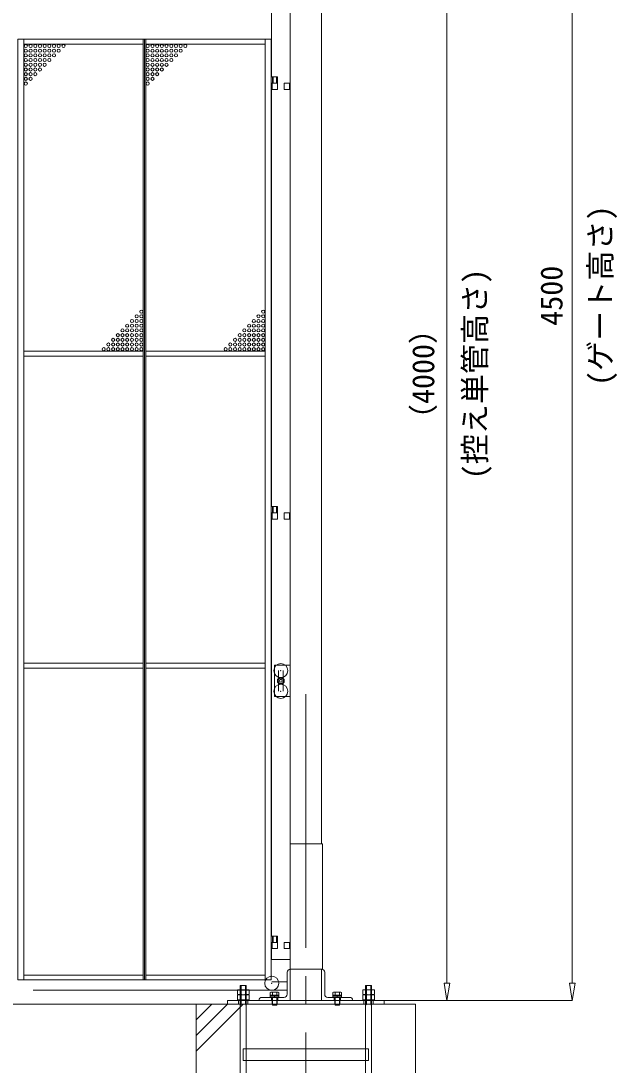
# Model space of a CAD drawing. Units: millimetres, scale not verified. Extents: x -10062 to 10062, y -16938 to 16938.
# Drawn here: x -2422 to -519, y 6018 to 9352 of the extents above; entities that cross this region are included whole.
import ezdxf
from ezdxf.enums import TextEntityAlignment as Align

# ---------------------------------------------------------------- set-up
doc = ezdxf.new("R2010")
doc.units = ezdxf.units.MM
doc.header["$LTSCALE"] = 90
doc.header["$PDMODE"] = 32
doc.header["$PDSIZE"] = 45
for name, pattern in [('CHAIN2', [12, 9, -1, 1, -1]), ('DASHED1', [1.8, 1.2, -0.6]), ('DOUBLE_CHAIN2', [12.8, 9, -1, 0.6, -0.6, 0.6, -1])]:
    doc.linetypes.add(name, pattern=pattern)
for name, color, linetype, lineweight in [('0-2_ACCG-3018', 134, 'Continuous', 18), ('0-5_ﾍﾞｰｽﾗｲﾝ', 134, 'Continuous', 18), ('0-6_ﾎﾞﾙﾄ類', 134, 'Continuous', 18), ('0-8_ﾜｲﾔｰﾛｰﾌﾟ', 134, 'DOUBLE_CHAIN2', 18), ('0-9_基礎工事用PCA小', 134, 'Continuous', 18), ('0-C_寸法', 134, 'Continuous', 18), ('0-D_側固定棒', 134, 'Continuous', 18), ('1-6_通芯', 134, 'CHAIN2', 18), ('1-9_標準ﾊﾟﾈﾙ', 134, 'Continuous', 18), ('1-A_標準柱', 134, 'Continuous', 18)]:
    doc.layers.add(name, color=color, linetype=linetype, lineweight=lineweight)
doc.styles.add('ＭＳ ゴシック', font='')
doc.styles.get('ＭＳ ゴシック').set_extended_font_data('MS Gothic')

msp = doc.modelspace()

# ---------------------------------------------------------------- linework, layer by layer
at = {"layer": '0-2_ACCG-3018'}
for centre in [(-2406.25, 9271.56), (-2391.25, 9271.56), (-2376.25, 9271.56), (-2361.25, 9271.56), (-2346.25, 9271.56), (-2331.25, 9271.56), (-2316.25, 9271.56), (-2301.25, 9271.56), (-2286.25, 9271.56), (-2017.25, 9271.56), (-2002.25, 9271.56), (-1987.25, 9271.56), (-1972.25, 9271.56), (-1957.25, 9271.56), (-1942.25, 9271.56), (-1927.25, 9271.56), (-1912.25, 9271.56), (-1897.25, 9271.56), (-2406.25, 9256.56), (-2406.25, 9241.56), (-2391.25, 9256.56), (-2391.25, 9241.56), (-2376.25, 9256.56), (-2376.25, 9241.56), (-2361.25, 9256.56), (-2361.25, 9241.56), (-2346.25, 9256.56), (-2346.25, 9241.56), (-2331.25, 9256.56), (-2331.25, 9241.56), (-2316.25, 9256.56), (-2316.25, 9241.56), (-2301.25, 9256.56), (-2017.25, 9256.56), (-2017.25, 9241.56), (-2002.25, 9256.56), (-2002.25, 9241.56), (-1987.25, 9256.56), (-1987.25, 9241.56), (-1972.25, 9256.56), (-1972.25, 9241.56), (-1957.25, 9256.56), (-1957.25, 9241.56), (-1942.25, 9256.56), (-1942.25, 9241.56), (-1927.25, 9256.56), (-1927.25, 9241.56), (-1912.25, 9256.56), (-2406.25, 9226.56), (-2406.25, 9211.56), (-2406.25, 9196.56), (-2391.25, 9226.56), (-2391.25, 9211.56), (-2391.25, 9196.56), (-2376.25, 9226.56), (-2376.25, 9211.56), (-2376.25, 9196.56), (-2361.25, 9226.56), (-2361.25, 9211.56), (-2361.25, 9196.56), (-2346.25, 9226.56), (-2346.25, 9211.56), (-2331.25, 9226.56), (-2017.25, 9226.56), (-2017.25, 9211.56), (-2017.25, 9196.56), (-2002.25, 9226.56), (-2002.25, 9211.56), (-2002.25, 9196.56), (-1987.25, 9226.56), (-1987.25, 9211.56), (-1987.25, 9196.56), (-1972.25, 9226.56), (-1972.25, 9211.56), (-1972.25, 9196.56), (-1957.25, 9226.56), (-1957.25, 9211.56), (-1942.25, 9226.56), (-2406.25, 9181.56), (-2406.25, 9166.56), (-2391.25, 9181.56), (-2391.25, 9166.56), (-2376.25, 9181.56), (-2017.25, 9181.56), (-2017.25, 9166.56), (-2002.25, 9181.56), (-2002.25, 9166.56), (-1987.25, 9181.56), (-2406.25, 9151.56), (-2017.25, 9151.56), (-2052.75, 8408.56), (-2037.75, 8423.56), (-2037.75, 8408.56), (-1663.75, 8408.56), (-1648.75, 8423.56), (-1648.75, 8408.56), (-2097.75, 8363.56), (-2082.75, 8378.56), (-2082.75, 8363.56), (-2067.75, 8393.56), (-2067.75, 8378.56), (-2067.75, 8363.56), (-2052.75, 8393.56), (-2052.75, 8378.56), (-2052.75, 8363.56), (-2037.75, 8393.56), (-2037.75, 8378.56), (-2037.75, 8363.56), (-1708.75, 8363.56), (-1693.75, 8378.56), (-1693.75, 8363.56), (-1678.75, 8393.56), (-1678.75, 8378.56), (-1678.75, 8363.56), (-1663.75, 8393.56), (-1663.75, 8378.56), (-1663.75, 8363.56), (-1648.75, 8393.56), (-1648.75, 8378.56), (-1648.75, 8363.56), (-2127.75, 8333.56), (-2112.75, 8348.56), (-2112.75, 8333.56), (-2097.75, 8348.56), (-2097.75, 8333.56), (-2082.75, 8348.56), (-2082.75, 8333.56), (-2067.75, 8348.56), (-2067.75, 8333.56), (-2052.75, 8348.56), (-2052.75, 8333.56), (-2037.75, 8348.56), (-2037.75, 8333.56), (-1738.75, 8333.56), (-1723.75, 8348.56), (-1723.75, 8333.56), (-1708.75, 8348.56), (-1708.75, 8333.56), (-1693.75, 8348.56), (-1693.75, 8333.56), (-1678.75, 8348.56), (-1678.75, 8333.56), (-1663.75, 8348.56), (-1663.75, 8333.56), (-1648.75, 8348.56), (-1648.75, 8333.56), (-2157.75, 8303.56), (-2142.75, 8318.56), (-2142.75, 8303.56), (-2127.75, 8318.56), (-2127.75, 8303.56), (-2112.75, 8318.56), (-2112.75, 8303.56), (-2097.75, 8318.56), (-2097.75, 8303.56), (-2082.75, 8318.56), (-2082.75, 8303.56), (-2067.75, 8318.56), (-2067.75, 8303.56), (-2052.75, 8318.56), (-2052.75, 8303.56), (-2037.75, 8318.56), (-2037.75, 8303.56), (-1768.75, 8303.56), (-1753.75, 8318.56), (-1753.75, 8303.56), (-1738.75, 8318.56), (-1738.75, 8303.56), (-1723.75, 8318.56), (-1723.75, 8303.56), (-1708.75, 8318.56), (-1708.75, 8303.56), (-1693.75, 8318.56), (-1693.75, 8303.56), (-1678.75, 8318.56), (-1678.75, 8303.56), (-1663.75, 8318.56), (-1663.75, 8303.56), (-1648.75, 8318.56), (-1648.75, 8303.56)]:
    msp.add_circle(centre, 5, dxfattribs=at)
at = {"layer": '0-5_ﾍﾞｰｽﾗｲﾝ'}
for p, q in [((-6974.01, 6212.5), (-1162.5, 6212.5)), ((-1262.5, 6224.5), (-662.5, 6224.5))]:
    msp.add_line(p, q, dxfattribs=at)
at = {"layer": '0-6_ﾎﾞﾙﾄ類'}
for p, q in [((-1722.02, 6244.53), (-1722.02, 6259.1)), ((-1722.02, 6241.67), (-1722.02, 6227.1)), ((-1702.97, 6244.53), (-1702.97, 6259.1)), ((-1702.97, 6241.67), (-1702.97, 6227.1)), ((-1624.34, 6251.5), (-1626.16, 6250.45)), ((-1626.16, 6250.45), (-1626.16, 6241.7)), ((-1626.16, 6241.7), (-1598.83, 6241.7)), ((-1624.34, 6251.5), (-1600.67, 6251.5)), ((-1623.74, 6241.5), (-1601.25, 6241.5)), ((-1620.5, 6212.5), (-1620.5, 6234.5)), ((-1619.33, 6250.45), (-1619.33, 6241.7)), ((-1619.27, 6209.7), (-1619.27, 6234.5)), ((-1613.7, 6238.5), (-1612.62, 6234.5)), ((-1612.38, 6238.5), (-1611.31, 6234.5)), ((-1605.66, 6250.45), (-1605.66, 6241.7)), ((-1604.5, 6212.5), (-1604.5, 6234.5)), ((-1600.67, 6251.5), (-1598.83, 6250.45)), ((-1598.83, 6250.45), (-1598.83, 6241.7)), ((-1424.33, 6251.5), (-1426.17, 6250.45)), ((-1426.17, 6250.45), (-1426.17, 6241.7)), ((-1426.17, 6241.7), (-1398.83, 6241.7)), ((-1424.33, 6251.5), (-1400.66, 6251.5)), ((-1423.75, 6241.5), (-1401.25, 6241.5)), ((-1420.5, 6212.5), (-1420.5, 6234.5)), ((-1419.34, 6250.45), (-1419.34, 6241.7)), ((-1419.27, 6209.7), (-1419.27, 6234.5)), ((-1413.69, 6238.5), (-1412.62, 6234.5)), ((-1412.38, 6238.5), (-1411.31, 6234.5)), ((-1405.66, 6250.45), (-1405.66, 6241.7)), ((-1404.5, 6212.5), (-1404.5, 6234.5)), ((-1400.66, 6251.5), (-1398.83, 6250.45)), ((-1398.83, 6250.45), (-1398.83, 6241.7)), ((-1322.03, 6244.53), (-1322.03, 6259.1)), ((-1322.03, 6241.67), (-1322.03, 6227.1)), ((-1302.97, 6244.53), (-1302.97, 6259.1)), ((-1302.97, 6241.67), (-1302.97, 6227.1)), ((-1620.5, 6212.5), (-1619.27, 6209.7)), ((-1420.5, 6212.5), (-1419.27, 6209.7))]:
    msp.add_line(p, q, dxfattribs=at)
for points in [[(-1730.98, 6244.53), (-1730.98, 6259.1), (-1694.03, 6259.1), (-1694.03, 6244.53), (-1696.5, 6243.1), (-1728.5, 6243.1)], [(-1730.98, 6241.67), (-1730.98, 6227.1), (-1694.03, 6227.1), (-1694.03, 6241.67), (-1696.5, 6243.1), (-1728.5, 6243.1)], [(-1598.5, 6241.5), (-1598.5, 6238.5), (-1626.5, 6238.5), (-1626.5, 6241.5)], [(-1626.5, 6238.5), (-1598.5, 6238.5), (-1598.5, 6234.5), (-1626.5, 6234.5)], [(-1398.5, 6241.5), (-1398.5, 6238.5), (-1426.5, 6238.5), (-1426.5, 6241.5)], [(-1426.5, 6238.5), (-1398.5, 6238.5), (-1398.5, 6234.5), (-1426.5, 6234.5)], [(-1330.97, 6244.53), (-1330.97, 6259.1), (-1294.03, 6259.1), (-1294.03, 6244.53), (-1296.49, 6243.1), (-1328.5, 6243.1)], [(-1330.97, 6241.67), (-1330.97, 6227.1), (-1294.03, 6227.1), (-1294.03, 6241.67), (-1296.49, 6243.1), (-1328.5, 6243.1)], [(-1730.5, 6227.1), (-1694.5, 6227.1), (-1694.5, 6224.5), (-1730.5, 6224.5)], [(-1330.5, 6227.1), (-1294.5, 6227.1), (-1294.5, 6224.5), (-1330.5, 6224.5)]]:
    msp.add_lwpolyline(points, close=True, dxfattribs=at)
for points in [[(-1619.27, 6209.7), (-1605.73, 6209.7), (-1605.73, 6234.5)], [(-1419.27, 6209.7), (-1405.73, 6209.7), (-1405.73, 6234.5)], [(-1620.5, 6212.5), (-1604.5, 6212.5), (-1605.73, 6209.7)], [(-1420.5, 6212.5), (-1404.5, 6212.5), (-1405.73, 6209.7)]]:
    msp.add_lwpolyline(points, dxfattribs=at)
for centre, radius, start, end in [((-1726.5, 6252.28), 8.96, 240.0064, 300.0064), ((-1726.5, 6233.92), 8.96, 60.0064, 120.0064), ((-1712.5, 6210.65), 32.45, 72.93497, 107.07105), ((-1712.5, 6275.56), 32.45, 252.93497, 287.07105), ((-1698.5, 6252.27), 8.95, 239.98131, 300.0315), ((-1698.5, 6233.93), 8.95, 59.98131, 120.0315), ((-1622.74, 6245.45), 6.05, 55.616, 124.384), ((-1623.74, 6241.7), 0.198, 180, 270), ((-1612.5, 6228.89), 22.62, 72.412, 107.588), ((-1602.25, 6245.45), 6.05, 55.616, 124.384), ((-1601.25, 6241.7), 0.198, 270, 0), ((-1422.75, 6245.45), 6.05, 55.616, 124.384), ((-1423.75, 6241.7), 0.198, 180, 270), ((-1412.5, 6228.89), 22.62, 72.412, 107.588), ((-1402.25, 6245.45), 6.05, 55.616, 124.384), ((-1401.25, 6241.7), 0.198, 270, 0), ((-1326.5, 6252.28), 8.96, 240.0064, 300.0064), ((-1326.5, 6233.92), 8.96, 60.0064, 120.0064), ((-1312.5, 6210.65), 32.45, 72.93497, 107.07105), ((-1312.5, 6275.56), 32.45, 252.93497, 287.07105), ((-1298.5, 6252.27), 8.95, 239.98131, 300.0315), ((-1298.5, 6233.93), 8.95, 59.98131, 120.0315)]:
    msp.add_arc(centre, radius, start, end, dxfattribs=at)
at = {"layer": '0-8_ﾜｲﾔｰﾛｰﾌﾟ'}
msp.add_line((-1572.5, 6257.5), (-5152.5, 6257.5), dxfattribs=at)
at = {"layer": '0-9_基礎工事用PCA小'}
for p, q in [((-1862.5, 6062.5), (-1712.5, 6212.5)), ((-1862.5, 6112.5), (-1762.5, 6212.5)), ((-1862.5, 6162.5), (-1812.5, 6212.5)), ((-1722.02, 6212.5), (-1702.97, 6212.5)), ((-1302.97, 6212.5), (-1322.03, 6212.5)), ((-1702.97, 6032.5), (-1702.97, 5870.5)), ((-1322.03, 6032.5), (-1322.03, 5870.5))]:
    msp.add_line(p, q, dxfattribs=at)
at = {"layer": '0-9_基礎工事用PCA小', "linetype": 'DASHED1'}
for p, q in [((-1727.19, 6224.5), (-1727.19, 6212.5)), ((-1697.5, 6224.5), (-1697.5, 6212.5)), ((-1620.5, 6224.5), (-1620.5, 6212.5)), ((-1604.5, 6224.5), (-1604.5, 6212.5)), ((-1420.5, 6224.5), (-1420.5, 6212.5)), ((-1404.5, 6224.5), (-1404.5, 6212.5)), ((-1327.5, 6224.5), (-1327.5, 6212.5)), ((-1297.5, 6224.5), (-1297.5, 6212.5)), ((-1702.97, 6070.5), (-1702.97, 6032.5)), ((-1322.03, 6070.5), (-1322.03, 6032.5))]:
    msp.add_line(p, q, dxfattribs=at)
at = {"layer": '0-9_基礎工事用PCA小'}
for points in [[(-1722.02, 5695.55), (-1722.02, 6272.5), (-1702.97, 6272.5), (-1702.97, 6070.5)], [(-1722.02, 6210), (-1719.52, 6212.5), (-1719.52, 6272.5), (-1705.47, 6272.5), (-1705.47, 6212.5), (-1702.97, 6210)], [(-1302.97, 5695.55), (-1302.97, 6272.5), (-1322.03, 6272.5), (-1322.03, 6070.5)], [(-1302.97, 6210), (-1305.48, 6212.5), (-1305.48, 6272.5), (-1319.53, 6272.5), (-1319.53, 6212.5), (-1322.03, 6210)]]:
    msp.add_lwpolyline(points, dxfattribs=at)
for points in [[(-1862.5, 5312.5), (-1162.5, 5312.5), (-1162.5, 6212.5), (-1862.5, 6212.5)], [(-1762.5, 6212.5), (-1262.5, 6212.5), (-1262.5, 6224.5), (-1762.5, 6224.5)], [(-1712.5, 6070.5), (-1312.5, 6070.5), (-1312.5, 6032.5), (-1712.5, 6032.5)]]:
    msp.add_lwpolyline(points, close=True, dxfattribs=at)
at = {"layer": '0-C_寸法'}
for p, q in [((-662.5, 10669.5), (-662.5, 6279.5)), ((-1062.5, 10169.5), (-1062.5, 6279.5)), ((-1071.67, 6279.5), (-1062.5, 6224.5)), ((-1071.67, 6279.5), (-1053.33, 6279.5)), ((-1062.5, 6224.5), (-1053.33, 6279.5)), ((-671.67, 6279.5), (-662.5, 6224.5)), ((-671.67, 6279.5), (-653.34, 6279.5)), ((-662.5, 6224.5), (-653.34, 6279.5)), ((-1461.5, 6224.5), (-661.5, 6224.5)), ((-1373.04, 6224.5), (-1061.5, 6224.5))]:
    msp.add_line(p, q, dxfattribs=at)
at = {"layer": '0-D_側固定棒'}
for p, q in [((-1622.5, 7801.56), (-1622.5, 9153.06)), ((-1622.5, 6430.06), (-1622.5, 7781.56))]:
    msp.add_line(p, q, dxfattribs=at)
msp.add_lwpolyline([(-1622.5, 9173.06), (-1622.5, 10025.06), (-1562.5, 10025.06), (-1562.5, 6355.06), (-1622.5, 6355.06), (-1622.5, 6410.06)], dxfattribs=at)
for points in [[(-1602.85, 9133.06), (-1620.15, 9133.06), (-1620.15, 9153.06), (-1602.85, 9153.06)], [(-1564.85, 9133.06), (-1582.15, 9133.06), (-1582.15, 9153.06), (-1564.85, 9153.06)], [(-1602.85, 7761.56), (-1620.15, 7761.56), (-1620.15, 7781.56), (-1602.85, 7781.56)], [(-1564.85, 7761.56), (-1582.15, 7761.56), (-1582.15, 7781.56), (-1564.85, 7781.56)], [(-1587.59, 7253.56), (-1582.69, 7245.06), (-1587.59, 7236.56), (-1597.41, 7236.56), (-1602.32, 7245.06), (-1597.41, 7253.56)], [(-1602.85, 6390.06), (-1620.15, 6390.06), (-1620.15, 6410.06), (-1602.85, 6410.06)], [(-1564.85, 6390.06), (-1582.15, 6390.06), (-1582.15, 6410.06), (-1564.85, 6410.06)]]:
    msp.add_lwpolyline(points, close=True, dxfattribs=at)
for radius in [11, 8.5, 4.76, 4.22]:
    msp.add_circle((-1592.5, 7245.06), radius, dxfattribs=at)
for start, end in [(132.757, 167.243), (192.757, 227.243), (72.757, 107.243), (252.757, 287.243), (12.757, 47.243), (312.757, 347.243)]:
    msp.add_arc((-1592.5, 7245.06), 8.9, start, end, dxfattribs=at)
at = {"layer": '1-6_通芯'}
msp.add_line((-1512.5, 5312.5), (-1512.5, 7224.5), dxfattribs=at)
at = {"layer": '1-9_標準ﾊﾟﾈﾙ'}
for p, q in [((-1619.21, 9173.06), (-1619.21, 9153.06)), ((-1619.21, 7801.56), (-1619.21, 7781.56)), ((-1619.21, 6430.06), (-1619.21, 6410.06))]:
    msp.add_line(p, q, dxfattribs=at)
at = {"layer": '1-9_標準ﾊﾟﾈﾙ', "linetype": 'DASHED1'}
for p, q in [((-1617, 9173.06), (-1617, 9153.06)), ((-1606, 9173.06), (-1606, 9153.06)), ((-1617, 7801.56), (-1617, 7781.56)), ((-1606, 7801.56), (-1606, 7781.56)), ((-1617, 6430.06), (-1617, 6410.06)), ((-1606, 6430.06), (-1606, 6410.06))]:
    msp.add_line(p, q, dxfattribs=at)
at = {"layer": '1-9_標準ﾊﾟﾈﾙ'}
for points in [[(-2432, 9293.06), (-2412.25, 9293.06), (-2412.25, 6290.06), (-2432, 6290.06)], [(-2031.75, 9293.06), (-2412.25, 9293.06), (-2412.25, 9277.56), (-2031.75, 9277.56)], [(-2027.5, 9293.06), (-2031.75, 9293.06), (-2031.75, 6290.06), (-2027.5, 6290.06)], [(-2027.5, 9293.06), (-2023.25, 9293.06), (-2023.25, 6290.06), (-2027.5, 6290.06)], [(-2023.25, 9293.06), (-1642.75, 9293.06), (-1642.75, 9277.56), (-2023.25, 9277.56)], [(-1623, 9293.06), (-1642.75, 9293.06), (-1642.75, 6290.06), (-1623, 6290.06)], [(-2031.75, 8297.56), (-2412.25, 8297.56), (-2412.25, 8281.56), (-2031.75, 8281.56)], [(-2023.25, 8297.56), (-1642.75, 8297.56), (-1642.75, 8281.56), (-2023.25, 8281.56)], [(-2031.75, 7301.56), (-2412.25, 7301.56), (-2412.25, 7285.56), (-2031.75, 7285.56)], [(-2023.25, 7301.56), (-1642.75, 7301.56), (-1642.75, 7285.56), (-2023.25, 7285.56)], [(-2031.75, 6290.06), (-2412.25, 6290.06), (-2412.25, 6305.56), (-2031.75, 6305.56)], [(-2023.25, 6290.06), (-1642.75, 6290.06), (-1642.75, 6305.56), (-2023.25, 6305.56)]]:
    msp.add_lwpolyline(points, close=True, dxfattribs=at)
for points in [[(-1623, 9153.06), (-1603, 9153.06), (-1603, 9173.06), (-1623, 9173.06)], [(-1623, 7781.56), (-1603, 7781.56), (-1603, 7801.56), (-1623, 7801.56)], [(-1623, 6410.06), (-1603, 6410.06), (-1603, 6430.06), (-1623, 6430.06)]]:
    msp.add_lwpolyline(points, dxfattribs=at)
at = {"layer": '1-A_標準柱'}
for p, q in [((-1562.5, 6724.5), (-1562.5, 10174.5)), ((-1462.5, 6724.5), (-1462.5, 10174.5)), ((-1600, 7277.5), (-1600, 7253.11)), ((-1585, 7253.11), (-1585, 7277.5)), ((-1600, 7237.02), (-1600, 7211.5)), ((-1585, 7211.5), (-1585, 7237.02)), ((-1572.5, 6314.5), (-1572.5, 6244.5)), ((-1452.5, 6314.5), (-1452.5, 6244.5)), ((-1582.5, 6234.5), (-1652.5, 6234.5)), ((-1442.5, 6234.5), (-1372.5, 6234.5)), ((-1562.5, 6224.5), (-1462.5, 6224.5))]:
    msp.add_line(p, q, dxfattribs=at)
at = {"layer": '1-A_標準柱', "linetype": 'DASHED1'}
for p, q in [((-1622.5, 6234.5), (-1622.5, 6224.5)), ((-1602.5, 6234.5), (-1602.5, 6224.5)), ((-1422.5, 6234.5), (-1422.5, 6224.5)), ((-1402.5, 6234.5), (-1402.5, 6224.5))]:
    msp.add_line(p, q, dxfattribs=at)
at = {"layer": '1-A_標準柱'}
for points in [[(-1562.5, 7294.5), (-1612.5, 7294.5), (-1612.5, 7194.5), (-1562.5, 7194.5)], [(-1459.3, 6724.5), (-1562.5, 6724.5), (-1562.5, 6324.5), (-1459.3, 6324.5)]]:
    msp.add_lwpolyline(points, close=True, dxfattribs=at)
for points in [[(-1662.5, 6224.5), (-1562.5, 6224.5), (-1562.5, 6324.5)], [(-1362.5, 6224.5), (-1462.5, 6224.5), (-1462.5, 6324.5)], [(-1621.5, 6284.5), (-1572.5, 6284.5), (-1572.5, 6274.5)]]:
    msp.add_lwpolyline(points, dxfattribs=at)
for centre, start, end in [((-1562.5, 6314.5), 90, 180), ((-1462.5, 6314.5), 0, 90), ((-1652.5, 6224.5), 90, 180), ((-1582.5, 6244.5), 270, 360), ((-1442.5, 6244.5), 180, 270), ((-1372.5, 6224.5), 0, 90)]:
    msp.add_arc(centre, 10, start, end, dxfattribs=at)
for p in [(-1592.5, 7277.5), (-1592.5, 7211.5), (-1621.5, 6279.5)]:
    msp.add_point(p, dxfattribs=at)

# ---------------------------------------------------------------- texts
at = {"layer": '0-C_寸法', "style": 'ＭＳ ゴシック'}
for s, p in [('(ゲート高さ)', (-516.9, 8186.5)), ('(控え単管高さ)', (-916.9, 7888.5)), ('4500', (-672.4, 8378.5)), ('（4000）', (-1081.77, 8032.5))]:
    msp.add_text(s, height=70.38, rotation=90, dxfattribs=at).set_placement(p, align=Align.BOTTOM_LEFT)

doc.saveas('drawing.dxf')
